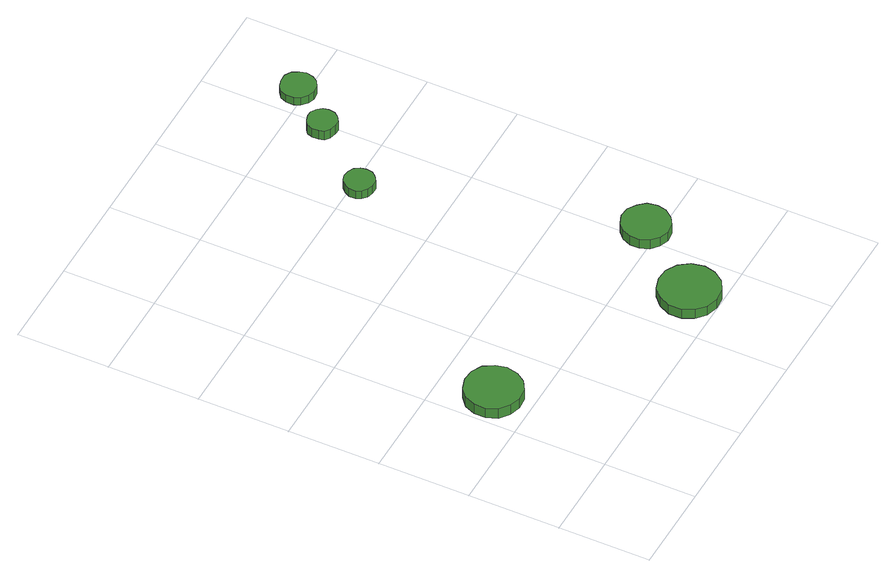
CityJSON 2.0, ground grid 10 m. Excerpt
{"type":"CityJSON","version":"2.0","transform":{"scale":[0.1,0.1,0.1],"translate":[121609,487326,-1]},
"CityObjects":{
"tree1":{"type":"SolitaryVegetationObject","attributes":{"function":"something"},"geometry":[{"type":"MultiSurface","lod":"1","boundaries":[[[0,1,2,3,4,5,6,7,8,9,10,11,12,13,14]],[[15,16,17,18,19,20,21,22,23,24,25,26,27,28,29]],[[0,29,28,1]],[[1,28,27,2]],[[2,27,26,3]],[[3,26,25,4]],[[4,25,24,5]],[[5,24,23,6]],[[6,23,22,7]],[[7,22,21,8]],[[8,21,20,9]],[[9,20,19,10]],[[10,19,18,11]],[[11,18,17,12]],[[12,17,16,13]],[[13,16,15,14]],[[14,15,29,0]]]}]},
"tree2":{"type":"SolitaryVegetationObject","attributes":{"function":"something"},"geometry":[{"type":"MultiSurface","lod":"1","boundaries":[[[30,31,32,33,34,35,36,37,38,39,40,41,42,43,44]],[[45,46,47,48,49,50,51,52,53,54,55,56,57,58,59]],[[30,59,58,31]],[[31,58,57,32]],[[32,57,56,33]],[[33,56,55,34]],[[34,55,54,35]],[[35,54,53,36]],[[36,53,52,37]],[[37,52,51,38]],[[38,51,50,39]],[[39,50,49,40]],[[40,49,48,41]],[[41,48,47,42]],[[42,47,46,43]],[[43,46,45,44]],[[44,45,59,30]]]}]},
"tree3":{"type":"SolitaryVegetationObject","attributes":{"function":"something"},"geometry":[{"type":"MultiSurface","lod":"1","boundaries":[[[60,61,62,63,64,65,66,67,68,69,70,71,72,73,74]],[[75,76,77,78,79,80,81,82,83,84,85,86,87,88,89]],[[60,89,88,61]],[[61,88,87,62]],[[62,87,86,63]],[[63,86,85,64]],[[64,85,84,65]],[[65,84,83,66]],[[66,83,82,67]],[[67,82,81,68]],[[68,81,80,69]],[[69,80,79,70]],[[70,79,78,71]],[[71,78,77,72]],[[72,77,76,73]],[[73,76,75,74]],[[74,75,89,60]]]}]},
"tree4":{"type":"SolitaryVegetationObject","attributes":{"function":"something"},"geometry":[{"type":"MultiSurface","lod":"1","boundaries":[[[90,91,92,93,94,95,96,97,98,99,100,101,102,103,104]],[[105,106,107,108,109,110,111,112,113,114,115,116,117,118,119]],[[90,119,118,91]],[[91,118,117,92]],[[92,117,116,93]],[[93,116,115,94]],[[94,115,114,95]],[[95,114,113,96]],[[96,113,112,97]],[[97,112,111,98]],[[98,111,110,99]],[[99,110,109,100]],[[100,109,108,101]],[[101,108,107,102]],[[102,107,106,103]],[[103,106,105,104]],[[104,105,119,90]]]}]},
"tree5":{"type":"SolitaryVegetationObject","attributes":{"function":"something"},"geometry":[{"type":"MultiSurface","lod":"1","boundaries":[[[120,121,122,123,124,125,126,127,128,129,130,131,132,133,134]],[[135,136,137,138,139,140,141,142,143,144,145,146,147,148,149]],[[120,149,148,121]],[[121,148,147,122]],[[122,147,146,123]],[[123,146,145,124]],[[124,145,144,125]],[[125,144,143,126]],[[126,143,142,127]],[[127,142,141,128]],[[128,141,140,129]],[[129,140,139,130]],[[130,139,138,131]],[[131,138,137,132]],[[132,137,136,133]],[[133,136,135,134]],[[134,135,149,120]]]}]},
"tree6":{"type":"SolitaryVegetationObject","attributes":{"function":"something"},"geometry":[{"type":"MultiSurface","lod":"1","boundaries":[[[150,151,152,153,154,155,156,157,158,159,160,161,162,163,164]],[[165,166,167,168,169,170,171,172,173,174,175,176,177,178,179]],[[150,179,178,151]],[[151,178,177,152]],[[152,177,176,153]],[[153,176,175,154]],[[154,175,174,155]],[[155,174,173,156]],[[156,173,172,157]],[[157,172,171,158]],[[158,171,170,159]],[[159,170,169,160]],[[160,169,168,161]],[[161,168,167,162]],[[162,167,166,163]],[[163,166,165,164]],[[164,165,179,150]]]}]}
},
"vertices":[
[66,142,20],[63,154,20],[56,165,20],[45,171,20],[32,172,20],[20,168,20],[10,160,20],[5,148,20],[5,135,20],[10,123,20],[20,115,20],[32,111,20],[45,112,20],[56,119,20],[63,129,20],[63,129,7],[56,119,7],[45,112,7],[32,111,7],[20,115,7],[10,123,7],[5,135,7],[5,148,7],[10,160,7],[20,168,7],[32,172,7],[45,171,7],[56,165,7],[63,154,7],[66,142,7],
[283,33,18],[280,47,18],[272,58,18],[260,65,18],[247,66,18],[234,62,18],[224,53,18],[218,40,18],[218,26,18],[224,14,18],[234,5,18],[247,1,18],[260,2,18],[272,9,18],[280,20,18],[280,20,6],[272,9,6],[260,2,6],[247,1,6],[234,5,6],[224,14,6],[218,26,6],[218,40,6],[224,53,6],[234,62,6],[247,66,6],[260,65,6],[272,58,6],[280,47,6],[283,33,6],
[338,113,18],[336,124,18],[329,132,18],[320,138,18],[309,139,18],[299,135,18],[291,128,18],[287,118,18],[287,108,18],[291,98,18],[299,91,18],[309,87,18],[320,88,18],[329,94,18],[336,103,18],[336,103,6],[329,94,6],[320,88,6],[309,87,6],[299,91,6],[291,98,6],[287,108,6],[287,118,6],[291,128,6],[299,135,6],[309,139,6],[320,138,6],[329,132,6],[336,124,6],[338,113,6],
[253,393,18],[252,399,18],[248,405,18],[242,408,18],[235,409,18],[229,407,18],[224,402,18],[221,396,18],[221,389,18],[224,383,18],[229,379,18],[235,377,18],[242,377,18],[248,381,18],[252,386,18],[252,386,7],[248,381,7],[242,377,7],[235,377,7],[229,379,7],[224,383,7],[221,389,7],[221,396,7],[224,402,7],[229,407,7],[235,409,7],[242,408,7],[248,405,7],[252,399,7],[253,393,7],
[309,463,20],[308,469,20],[304,474,20],[298,478,20],[292,478,20],[285,476,20],[280,472,20],[278,466,20],[278,459,20],[280,453,20],[285,449,20],[292,447,20],[298,447,20],[304,451,20],[308,456,20],[308,456,8],[304,451,8],[298,447,8],[292,447,8],[285,449,8],[280,453,8],[278,459,8],[278,466,8],[280,472,8],[285,476,8],[292,478,8],[298,478,8],[304,474,8],[308,469,8],[309,463,8],
[347,507,18],[345,514,18],[341,521,18],[334,525,18],[326,525,18],[319,523,18],[313,518,18],[310,511,18],[310,503,18],[313,496,18],[319,491,18],[326,488,18],[334,489,18],[341,493,18],[345,499,18],[345,499,8],[341,493,8],[334,489,8],[326,488,8],[319,491,8],[313,496,8],[310,503,8],[310,511,8],[313,518,8],[319,523,8],[326,525,8],[334,525,8],[341,521,8],[345,514,8],[347,507,8]
]}
